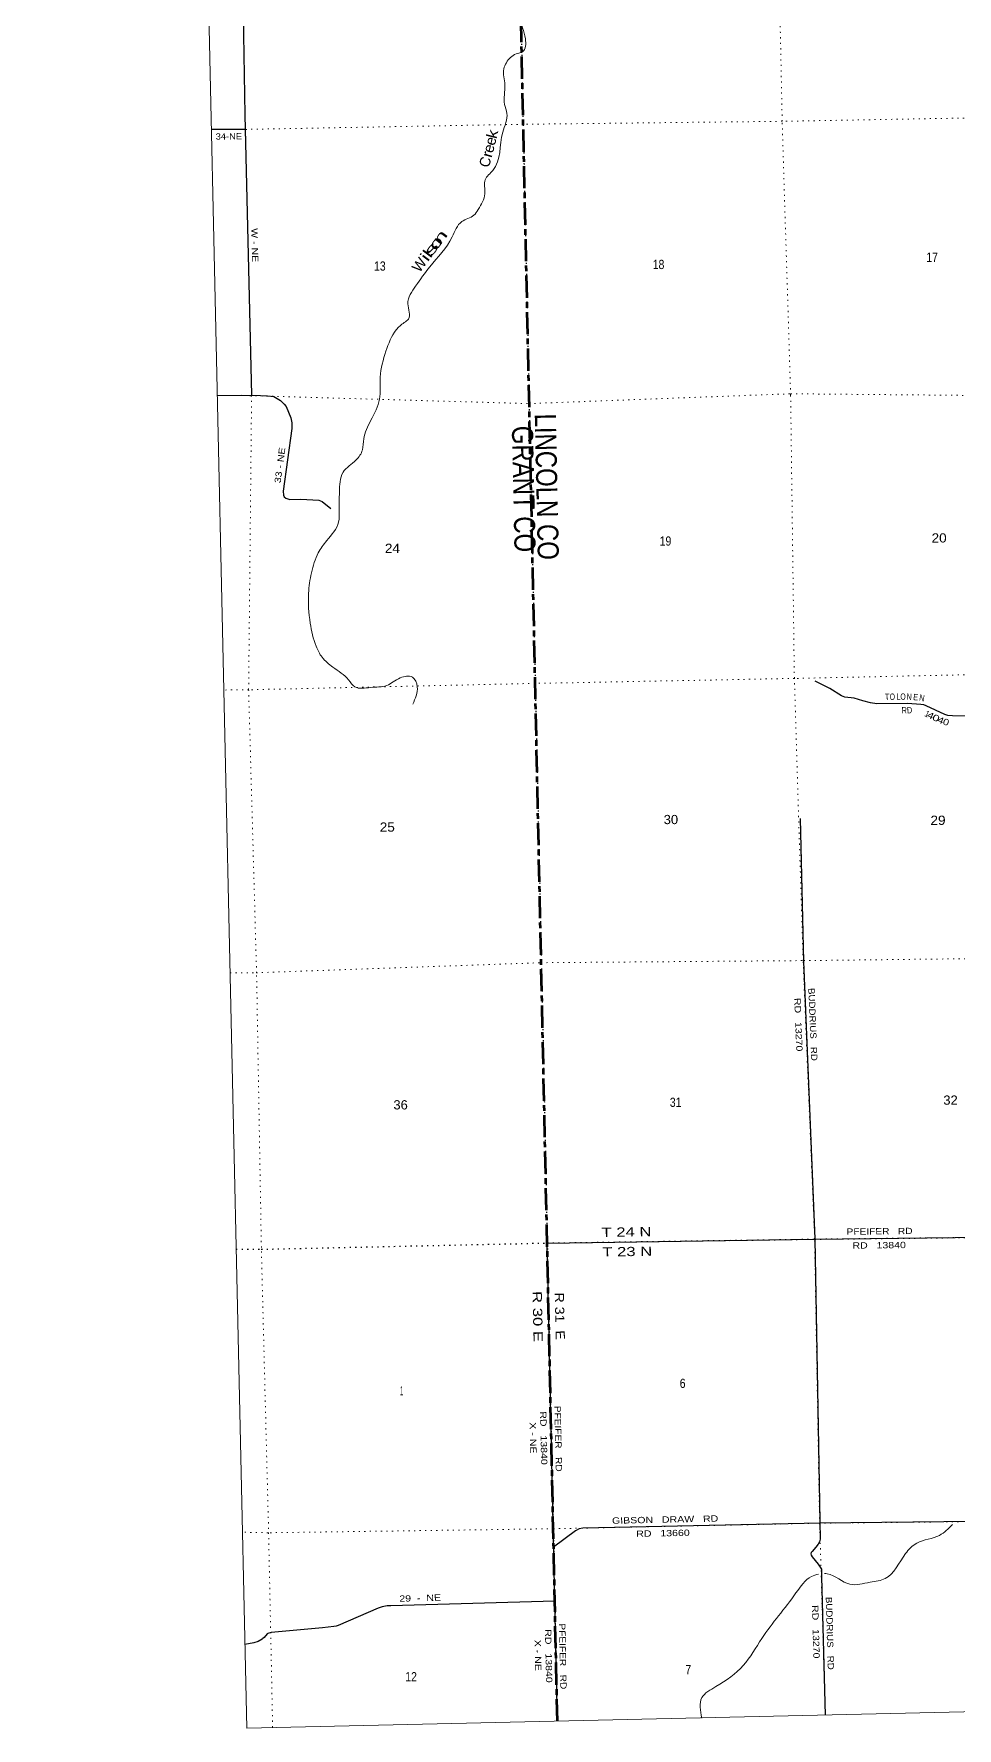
# Model space of a CAD drawing. Header units: feet. Extents: x 493183 to 745759, y 5472 to 195788.
# Drawn here: x 493183 to 510706, y 5472 to 37631 of the extents above; entities that cross this region are included whole.
import ezdxf
from ezdxf.enums import TextEntityAlignment as Align

# ---------------------------------------------------------------- set-up
doc = ezdxf.new("R2010")
doc.units = ezdxf.units.FT
doc.header["$LTSCALE"] = 70
doc.linetypes.add('DOTTED', pattern=[1.5, 0.3, -1.2])
doc.linetypes.add('LONG_DASH_SHORT_DASH', pattern=[9.9, 6, -1.2, 1.5, -1.2])
for name, color, linetype, lineweight in [('11', 7, 'LONG_DASH_SHORT_DASH', 60), ('29', 7, 'Continuous', 25), ('39', 7, 'Continuous', 13), ('4', 7, 'Continuous', 13), ('6', 7, 'DOTTED', 25), ('7', 7, 'DOTTED', 13)]:
    doc.layers.add(name, color=color, linetype=linetype, lineweight=lineweight)
for name, color, linetype in [('12', 7, 'Continuous'), ('30', 7, 'Continuous'), ('41', 7, 'Continuous')]:
    doc.layers.add(name, color=color, linetype=linetype)

msp = doc.modelspace()

# ---------------------------------------------------------------- linework, layer by layer
at = {"layer": '11'}
msp.add_line((503118.37, 5602.23), (502140.47, 51460.36), dxfattribs=at)
at = {"layer": '29'}
msp.add_line((497192.94, 35818.44), (496555.08, 35813.63), dxfattribs=at)
for points in [[(496907.79, 46843.85), (497100.22, 41417.2), (497186.29, 36094.48), (497314.56, 30770.45)], [(496656.69, 30766.16), (497129.31, 30771.71), (497482.25, 30769.31), (497614.3, 30762.1), (497734.93, 30749.29), (497865.81, 30671.3), (497932.87, 30604.19), (497968.69, 30559.89), (498060.67, 30343.74), (498080.41, 30246.3), (498076.25, 30142.34), (497916.94, 28953.61), (497919.45, 28875.12), (497932.92, 28842.98), (497964.16, 28816.96), (498037.96, 28794.45), (498250.24, 28800.29), (498589.17, 28782.2), (498657.14, 28754.33), (498816.35, 28624.95)], [(511139.91, 24676.24), (510616.58, 24685.49), (510529.46, 24692.36), (510472.11, 24710.59), (510115.84, 24877.85), (510071.2, 24893.68), (510017.88, 24904.08), (509765.08, 24923.72), (509184.18, 24915.27), (509060.72, 24931.54), (508916.72, 24970.96), (508752.23, 25021.01), (508576.86, 25041.47), (508510.81, 25065.75), (508291.45, 25205.73), (508014.55, 25341.92)], [(507725.95, 22739.12), (507789.94, 20025.71), (508003.24, 14759.74), (508102.04, 9396.93), (508108.43, 9058.91), (508094.9, 9007.56), (508070.43, 8962.72), (508024.61, 8903.44), (507954.19, 8826.28), (507938.54, 8808.38), (507930.57, 8782.76), (507936.31, 8752.46), (507951.95, 8721.14), (508070.37, 8581.58), (508119.61, 8506.41), (508128.55, 8486.27), (508130.7, 8455.61), (508130.73, 8340.66), (508203.8, 5716.12)], [(503070.47, 7883.29), (502926.72, 14680.08), (507999.34, 14753.62), (513335.88, 14813.49), (518098.59, 14835.98), (518159.82, 14843.19), (518215.05, 14857.61), (518763.37, 15069.37)], [(513646.36, 9413.7), (513401.91, 9418.98), (508098.64, 9362.58), (503601.81, 9269.12), (503534.75, 9255.7), (503462.88, 9216.52), (503047.87, 8908.24)], [(503118.37, 5602.23), (503070.47, 7883.29), (499957.86, 7794.3), (499889.25, 7791.11), (499827.19, 7781.7), (499793.34, 7772.29), (499715.73, 7745.49), (498957.36, 7419.45), (498919.75, 7406.28), (498878.64, 7397.63), (498658.1, 7375.41), (497686.95, 7284.9), (497641.56, 7275.93), (497624.89, 7269.84), (497609.84, 7260.43), (497553.42, 7188.92), (497530.85, 7170.1), (497513.93, 7160.7), (497438.72, 7113.97), (497358.25, 7091.6), (497188.1, 7056.2)]]:
    msp.add_lwpolyline(points, dxfattribs=at)
at = {"layer": '39'}
for points in [[(502770.08, 51474.07), (502711.23, 50998.42), (502712.03, 50796.86), (502782.38, 50493.44), (502863.33, 50004.72), (502804.84, 49743.9), (502751.29, 49271.49), (502613.66, 48793.92), (502716.02, 48638.08), (502744.82, 48440.93), (502682.11, 48051.04), (502607.82, 47485.63), (502404.82, 46952.74), (502338.7, 46663.6), (502314.78, 46366.96), (502461.02, 46225.83), (502627.2, 46093.03), (502654.47, 45573.35), (502717.28, 45235.56), (502747.65, 44925.55), (502833.04, 44549.77), (503024.35, 44050.45), (503128.92, 43304.04), (503027.4, 43111.17), (502897.98, 43050.96), (502810.1, 43029.61), (502605.28, 42915.96), (502221.48, 42703.13), (502177.43, 42412.27), (502165.08, 42148.04), (502197.14, 41860.23), (502140.47, 41468.41), (502041.64, 41082.07), (501952.35, 40730.12), (501804.92, 40236.28), (501791.12, 39931.72), (501821.36, 39774.9), (501809.05, 39651.78), (501829.28, 39349.69), (501976.06, 38738.91), (502211.85, 38355.09), (502386.1, 37930.12), (502510.83, 37537.76), (502463.08, 37294.2), (502337.44, 37250.16), (502151.38, 37084.36), (502100.91, 36966.77), (502123.15, 36664.71), (502114.29, 36293.7), (502160.75, 36122.99), (502081.57, 35765.14), (501895.26, 35040.98), (501749.43, 34863.63), (501743.12, 34597.47), (501617.01, 34299.45), (501534.4, 34187.46), (501303.61, 34067.42), (501123.3, 33776.72), (500698.29, 33212.6), (500426.91, 32842.05), (500281.27, 32507.48), (500291.32, 32217.35), (500212.07, 32151.77), (500059.7, 32012.64), (499864.96, 31606.85), (499757.54, 31117.58), (499741.33, 30698.09), (499580.59, 30296.8), (499443.22, 29944.2), (499418.09, 29734.22), (499298.5, 29543.12), (499051.26, 29309.97), (498982.4, 28930.08), (498974.95, 28601.42), (498966.21, 28365.46), (498742.65, 28013.71), (498581.56, 27781.73), (498450.59, 27400.99), (498395.86, 27013.23), (498427.79, 26447.25), (498540.12, 26007.33), (498653.23, 25799.23), (498858.26, 25610.52), (499156.2, 25368.65), (499274.23, 25239.23), (499573.02, 25225.14), (499879.11, 25261.55), (500137.62, 25406.16), (500365.88, 25419.34), (500458.57, 25239.18), (500372.98, 24909.46)], [(508190.56, 8406.59), (508241.77, 8400.69), (508669.35, 8202.91), (509055.57, 8242.42), (509343.18, 8310.83), (509725.37, 8783.66), (509943.01, 8984.16), (510371.82, 9131.08), (510616.04, 9336.68)], [(505857.71, 5663.2), (505861.72, 6050.3), (506125.34, 6259.49), (506646.81, 6659.63), (507000.35, 7174.41), (507647.63, 8037.86), (507943.88, 8350.29), (508075.78, 8394.95)]]:
    msp.add_spline(points, degree=3, dxfattribs=at)
at = {"layer": '4'}
msp.add_lwpolyline([(493183.04, 189004.41), (524001.53, 189703.99), (554819.03, 190445.97), (585635.48, 191230.33), (616450.81, 192057.09), (647264.99, 192926.23), (678077.93, 193837.75), (708889.59, 194791.66), (739699.91, 195787.95), (745759.19, 12310.89), (714696.49, 11306.43), (683632.43, 10344.71), (652567.07, 9425.72), (621500.49, 8549.46), (590432.73, 7715.93), (559363.85, 6925.15), (528293.91, 6177.1), (497222.97, 5471.78)], close=True, dxfattribs=at)
at = {"layer": '6'}
for points in [[(502140.47, 51460.36), (502244.56, 46622.22), (502356.21, 41221.96), (502469.08, 35909.37), (502583.71, 30611.18), (502697.76, 25304.6), (502816.6, 19998.02), (502926.72, 14680.08), (503040.49, 9251.51), (503118.37, 5602.23)], [(497022.9, 14561.25), (497497.87, 14561.56), (502926.72, 14680.08), (508001.28, 14754.14), (513360, 14811.91), (518776.71, 14838.98), (524049.87, 14885.49), (528088.86, 14944.33)]]:
    msp.add_lwpolyline(points, dxfattribs=at)
at = {"layer": '7'}
for points in [[(496839.82, 51342.92), (496907.79, 46843.85), (497101.69, 41151.63), (497192.94, 35818.44), (497314.56, 30770.45), (497259.07, 25181.64), (497410.7, 19757.37), (497501.6, 14521.76), (497638.33, 9182.98), (497714.18, 5482.56)], [(508203.8, 5716.12), (508096.35, 9346.11), (508001.28, 14751.74), (507782.19, 20035.72), (507616.47, 25396.83), (507545.6, 30777.84), (507385.13, 35972.19), (507274.56, 41361.87), (507239.35, 46736.17)], [(527594.7, 36072.78), (523429.66, 36091.18), (518105.17, 36112.84), (512727.79, 36067.31), (507385.13, 35972.19), (502471.48, 35915.38), (497192.94, 35818.44), (496555.08, 35813.63)], [(496656.69, 30766.16), (497177.33, 30766.91), (502576.51, 30613.59), (507545.29, 30800.01), (512866.44, 30751.3), (518227.02, 30767.51), (523615.35, 30770.24), (527719.28, 30746.46)], [(527840.3, 25571.98), (523744.89, 25544.87), (518348.89, 25519.48), (512942.46, 25511.32), (507616.47, 25396.83), (502690.56, 25302.2), (497259.07, 25181.64), (496789.23, 25176.65)], [(496907.38, 19808.81), (497405.44, 19810.42), (502807, 20000.42), (507794.19, 20040.53), (513142.21, 20102.16), (518559.58, 20139.3), (523912.28, 20196.91), (527965.33, 20226.28)], [(528214.47, 9574.18), (524137.36, 9531.62), (518803.32, 9539.9), (513460.24, 9418.53), (508102.75, 9362.03), (503045.29, 9256.32), (497626.04, 9179.78), (497141.12, 9190.36)]]:
    msp.add_lwpolyline(points, dxfattribs=at)

# ---------------------------------------------------------------- texts
at = {"layer": '12', "width": 0.85}
for s, p in [('LINCOLN CO', (502689.15, 30420.59)), ('GRANT CO', (502255, 30188.37))]:
    msp.add_text(s, height=400, rotation=271.222, dxfattribs=at).set_placement(p)
at = {"layer": '30'}
for s, rotation, width, p in [('34-NE', 0.432, 1.1, (496883.82, 35626.11)), ('W - NE', 271.38, 1.25, (497315.95, 33618.79)), ('33 - NE', 82.367, 1.25, (497910.86, 29435.18)), ('T', 0.833, 0.85, (509378.5, 24988.1)), ('O', 0.833, 0.65, (509477.35, 24989.81)), ('L', 0.833, 0.8, (509591.74, 24992.66)), ('O', 0.833, 0.65, (509680.24, 24991.86)), ('N', 357.558, 0.7, (509792.85, 24989.62)), ('E', 355.558, 0.8, (509914.42, 24982.57)), ('N', 350.963, 0.8, (510028.77, 24968.41)), ('1', 334.851, 0.65, (510110.77, 24670.34)), ('4', 334.851, 1.4, (510177.49, 24639.01)), ('0', 334.851, 1.5, (510279.69, 24591.03)), ('4', 337.851, 1.3, (510372.79, 24548.09)), ('0', 341.491, 1.3, (510477.09, 24512.02)), ('RD   13270', 272.32, 1.25, (507633.93, 18822.55)), ('RD   13840', 0.643, 1.25, (509226.85, 14577.87)), ('X - NE', 271.222, 1.25, (502598.27, 10979.67)), ('RD   13840', 271.212, 1.25, (502799.96, 10976.48)), ('RD   13660', 1.191, 1.25, (505124.04, 9111.34)), ('RD   13270', 271.595, 1.25, (507964.65, 7299.36))]:
    msp.add_text(s, height=120, rotation=rotation, dxfattribs=dict(at, width=width)).set_placement(p, align=Align.CENTER)
for s, rotation, width, p in [('RD', 0.833, 0.8, (509652.53, 24732.06)), ('BUDDRIUS   RD', 272.32, 1.15, (507880.57, 19517.93)), ('PFEIFER   RD', 0.643, 1.2, (508608.82, 14835.57)), ('PFEIFER   RD', 271.212, 1.2, (503062.1, 11589.62)), ('GIBSON   DRAW   RD', 1.191, 1.25, (504156.32, 9350.09)), ('29  -  NE', 1.638, 1.25, (500120.6, 7868.98)), ('BUDDRIUS   RD', 271.595, 1.15, (508212.27, 7961.46)), ('PFEIFER   RD', 271.203, 1.2, (503149.41, 7458.45)), ('X - NE', 271.222, 1.25, (502684.31, 7148.03)), ('RD   13840', 271.203, 1.25, (502882.66, 7347.13))]:
    msp.add_text(s, height=120, rotation=rotation, dxfattribs=dict(at, width=width)).set_placement(p)
at = {"layer": '41'}
for s, rotation, width, p in [('k', 76.102, 1.2, (501980.04, 35705.7)), ('r', 75.041, 1.2, (501882.65, 35320.07)), ('e', 76.102, 1.05, (501913.33, 35433.81)), ('e', 76.102, 1.05, (501947.51, 35574.24)), ('n', 52.983, 1.8, (500971.87, 33713.21)), ('i', 53.028, 1.55, (500684.17, 33331.31)), ('l', 53.028, 1.5, (500734.36, 33397.98)), ('s', 53.028, 2, (500802.55, 33488.58)), ('o', 52.983, 1.7, (500887.02, 33600.67))]:
    msp.add_text(s, height=200, rotation=rotation, dxfattribs=dict(at, width=width)).set_placement(p, align=Align.CENTER)
for s, rotation, p in [('C', 75.041, (501843.64, 35174.02)), ('W', 53.507, (500577.41, 33188.37))]:
    msp.add_text(s, height=200, rotation=rotation, dxfattribs=at).set_placement(p, align=Align.CENTER)
at = {"layer": '6'}
for s, rotation, width, p in [('T 24 N', 0.831, 1.35, (504431.43, 14802.11)), ('T 23 N', 0.836, 1.35, (504446.19, 14430.49)), ('R 30 E', 271.222, 1.35, (502657.76, 13282.3)), ('R 31  E', 271.222, 1.15, (503077.62, 13289.62))]:
    msp.add_text(s, height=175, rotation=rotation, dxfattribs=dict(at, width=width)).set_placement(p, align=Align.CENTER)
at = {"layer": '7'}
for s, width, p in [('17', 0.85, (510231.92, 33304.37)), ('13', 0.85, (499749.03, 33136.83)), ('18', 0.85, (505038.78, 33167.55)), ('19', 0.85, (505170.66, 27917.84)), ('20', 1.1, (510364.04, 27976.52)), ('24', 1.1, (499988.18, 27779.92)), ('25', 1.1, (499890.45, 22487.54)), ('30', 1.05, (505273.29, 22630.97)), ('29', 1.1, (510342.92, 22617.21)), ('36', 1.05, (500143.36, 17215.44)), ('31', 0.85, (505363.41, 17263.97)), ('32', 1.05, (510580.48, 17304.96)), ('1', 0.4, (500164.83, 11786.87)), ('6', 0.85, (505496.27, 11929.11)), ('12', 0.85, (500342.11, 6360.73)), ('7', 0.85, (505602.61, 6494.64))]:
    msp.add_text(s, height=175, dxfattribs=dict(at, width=width)).set_placement(p, align=Align.CENTER)

doc.saveas('drawing.dxf')
